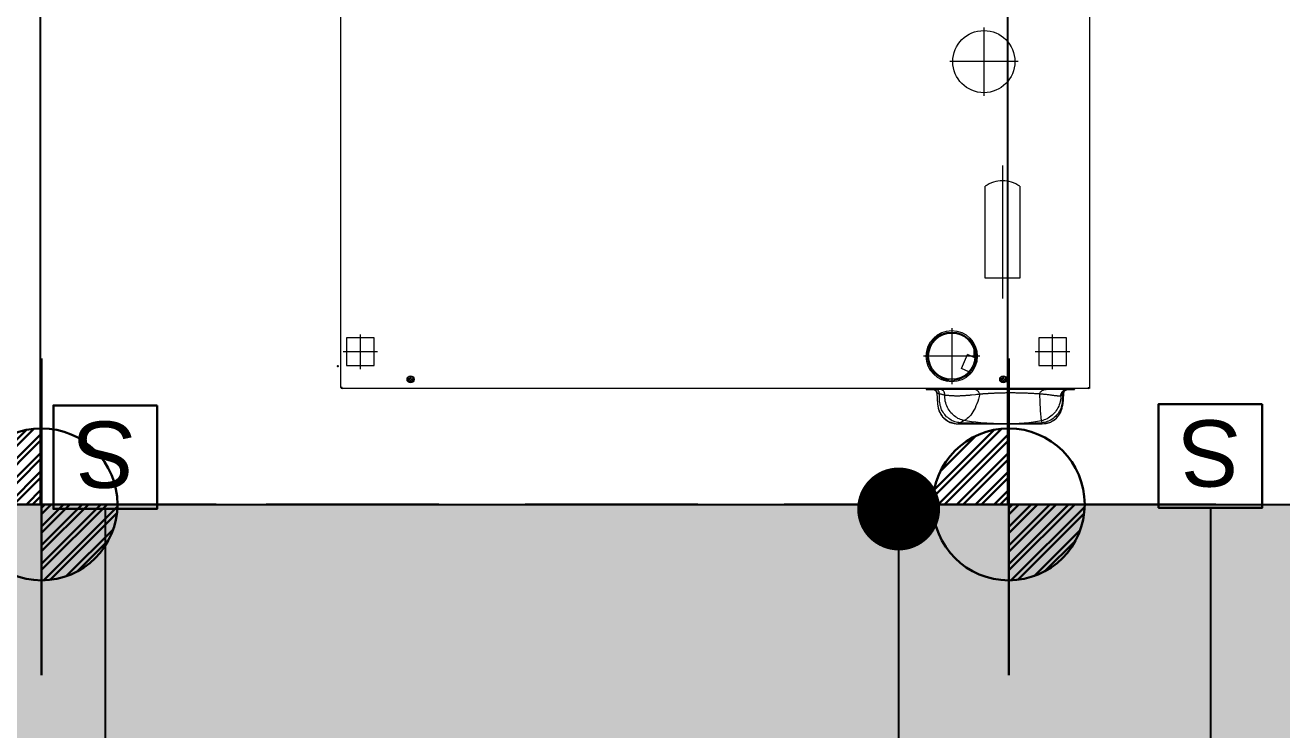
# Model space of a CAD drawing. Extents: x -5598 to 26293, y -3808 to 13850.
# Drawn here: x -1044.9 to -863, y 2167.4 to 2269.4 of the extents above; entities that cross this region are included whole.
import ezdxf

# ---------------------------------------------------------------- set-up
doc = ezdxf.new("R2010")
doc.units = 0
doc.header["$LTSCALE"] = 100
doc.header["$MEASUREMENT"] = 0
for name, pattern in [('CENTER', [2, 1.25, -0.25, 0.25, -0.25]), ('CONTINUA', [0]), ('DASHED', [0.75, 0.5, -0.25]), ('HIDDEN', [0.375, 0.25, -0.125]), ('PHANTOM', [2.5, 1.25, -0.25, 0.25, -0.25, 0.25, -0.25])]:
    doc.linetypes.add(name, pattern=pattern)
doc.layers.add('AD', color=5, linetype='Continuous', lineweight=9)
doc.layers.add('AK', color=7, linetype='Continuous', lineweight=15)
for name, color, linetype in [('elux3d-200-2d', 1, 'Continuous'), ('elux3d-204-2d', 7, 'CONTINUA'), ('elux3d-glass-3D', 131, 'Continuous'), ('elux3d-glass3ds-3D', 101, 'Continuous'), ('elux3d-hidden-3D', 4, 'Continuous'), ('elux3d-ins-3D', 7, 'Continuous'), ('IZ', 7, 'Continuous'), ('KOLON', 7, 'Continuous'), ('OLCU DIS', 7, 'Continuous'), ('TARAMA', 7, 'Continuous')]:
    doc.layers.add(name, color=color, linetype=linetype)
for name, color, linetype, lineweight, true_color in [('MAKPA ELEKTRIK', 7, 'Continuous', 30, 0x93039a), ('MAKPA GAZ', 7, 'Continuous', 30, 0x046a38), ('MAKPA SIHHI', 7, 'Continuous', 30, 0x428a93)]:
    doc.layers.add(name, color=color, linetype=linetype, lineweight=lineweight, true_color=true_color)
doc.styles.add('MAKPA TESISAT', font='arial.ttf', dxfattribs={"height": 10})
doc.styles.add('olcu', font='romans.shx', dxfattribs={"width": 0.5})
doc.styles.get("Standard").update_dxf_attribs({"font": 'arial.ttf'})
doc.dimstyles.new('1-200', dxfattribs={"dimtxt": 40, "dimasz": 2, "dimexe": 0, "dimexo": 0, "dimgap": 10, "dimtad": 1, "dimdec": 4, "dimrnd": 0.1, "dimzin": 9, "dimdsep": 46, "dimtxsty": 'olcu', "dimblk1": 'SOL', "dimblk2": 'SAG', "dimsah": 1, "dimcen": 0, "dimse1": 1, "dimse2": 1, "dimclre": 13, "dimadec": 0, "dimazin": 0, "dimtfac": 1, "dimtdec": 4, "dimtix": 1, "dimtmove": 2, "dimatfit": 2, "dimldrblk": 'SOL', "dimfxl": 0, "dimtolj": 1, "dimarcsym": 0})
doc.dimstyles.new('MAKPA TESISAT DIM', dxfattribs={"dimscale": 0.7, "dimtxt": 12, "dimasz": 6, "dimexe": 4, "dimexo": 0, "dimgap": 8, "dimtad": 2, "dimtih": 1, "dimtoh": 1, "dimdec": 0, "dimrnd": 5, "dimzin": 0, "dimdsep": 46, "dimtxsty": 'MAKPA TESISAT', "dimblk1": 'OBLIQUE', "dimblk2": 'OBLIQUE', "dimsah": 1, "dimcen": 0, "dimdle": 3, "dimclrd": 256, "dimclre": 256, "dimclrt": 256, "dimadec": 0, "dimazin": 0, "dimtfac": 1, "dimtdec": 0, "dimtix": 1, "dimtofl": 0, "dimtmove": 2, "dimatfit": 3, "dimldrblk": 'OBLIQUE', "dimfxl": 0, "dimtvp": 7, "dimtolj": 1, "dimtzin": 0, "dimarcsym": 0})

# ---------------------------------------------------------------- blocks, each defined once
blk = doc.blocks.new('TASIYICI SISTEM (1.BODRUM KAT)')
at = {"layer": 'TARAMA'}
h = blk.add_hatch(dxfattribs=at)
h.set_pattern_fill('ANSI33', color=253, scale=100)
h.set_pattern_definition([(45, (-5880, -12320), (-17.67767, 17.67767), []), (45, (-5862.322, -12320), (-17.67767, 17.67767), [12.5, -6.25])])
h.paths.add_polyline_path([(-7810, -4715), (-7850, -4715), (-7850, -10120), (-8480, -10120), (-8480, -4715), (-8780, -4715), (-8780, -2330), (-8550, -2330), (-8550, -60), (-6090, -60), (-6090, 30), (-8640, 30), (-8640, -2260), (-8850, -2260), (-8850, -4785), (-8530, -4785), (-8530, -10160), (-5890, -10160), (-5890, -10120), (-7810, -10120)])
at = {"layer": 'IZ', "color": 8, "linetype": 'HIDDEN'}
blk.add_lwpolyline([(-7810, -4715), (-6490, -4715), (-6490, -10120), (-7810, -10120)], close=True, dxfattribs=at)
at = {"layer": 'KOLON', "color": 4, "ltscale": 5}
blk.add_lwpolyline([(-7810, -10120), (-5890, -10120), (-5890, -10160), (-8530, -10160), (-8530, -4785), (-8850, -4785), (-8850, -2260), (-8640, -2260), (-8640, 30), (-6090, 30)], dxfattribs=at)
blk = doc.blocks.new('SOL')
at = {"color": 0}
for p, q in [((0, 30), (0, -6.962)), ((7.582, 0), (-6.967, 0))]:
    blk.add_line(p, q, dxfattribs=at)
blk.add_circle((0, 0), 3, dxfattribs=at)
blk = doc.blocks.new('SAG')
at = {"color": 0}
for p, q in [((0, -30), (0, 6.962)), ((7.582, 0), (-6.967, 0))]:
    blk.add_line(p, q, dxfattribs=at)
blk.add_circle((0, 0), 3, dxfattribs=at)
blk = doc.blocks.new('*D332')
at = {"layer": 'OLCU DIS', "color": 0, "lineweight": -2, "transparency": 16777216}
blk.add_line((21268, -935), (-2968, -935), dxfattribs=at)
at = {"layer": 'OLCU DIS', "color": 0, "lineweight": -2, "transparency": 16777216, "xscale": 2, "yscale": 2, "zscale": 2, "rotation": 180}
blk.add_blockref('SAG', (-2970, -935), dxfattribs=at)
at = {"layer": 'OLCU DIS', "color": 0, "lineweight": -2, "transparency": 16777216, "xscale": 2, "yscale": 2, "zscale": 2}
blk.add_blockref('SOL', (21270, -935), dxfattribs=at)
at = {"layer": 'OLCU DIS', "color": 0, "transparency": 16777216, "insert": (9295.64, -905), "char_height": 40, "attachment_point": 5, "style": 'olcu'}
blk.add_mtext('\\A1;24240', dxfattribs=at)
blk = doc.blocks.new('202')
at = {"layer": 'AD', "linetype": 'PHANTOM'}
for p, q in [((6.87, 0.1), (5.64, -0.16)), ((19.32, 0.09), (6.87, 0.1)), ((20.4, -0.23), (19.32, 0.09)), ((4.21, -1.52), (3.88, -2.62)), ((4.8, -0.73), (4.21, -1.52)), ((5.64, -0.16), (4.8, -0.73)), ((21.3, -0.94), (20.4, -0.23)), ((21.81, -1.78), (21.3, -0.94)), ((22.03, -2.74), (21.81, -1.78)), ((3.83, -3.63), (3.79, -4.26)), ((3.88, -2.62), (3.83, -3.63)), ((22.12, -4.39), (22.03, -2.74)), ((3.61, -4.68), (3.21, -4.9)), ((3.79, -4.26), (3.61, -4.68)), ((22.3, -4.74), (22.12, -4.39)), ((22.6, -4.89), (22.3, -4.74)), ((23.65, -4.9), (22.6, -4.89)), ((23.65, -5), (23.65, -4.9))]:
    blk.add_line(p, q, dxfattribs=at)
at = {"layer": 'AD', "linetype": 'Continuous'}
for p, q in [((6.88, 0.06), (6.87, 0.1)), ((11.67, 0.1), (6.87, 0.1)), ((6.9, -0.06), (6.88, 0.06)), ((7.91, 0), (8.94, 0.05)), ((8.94, 0.05), (10.05, 0.08)), ((9.46, 0), (10.2, 0.05)), ((10.05, 0.08), (11.31, 0.1)), ((10.2, 0.05), (11, 0.09)), ((11, 0.09), (11.59, 0.1)), ((11.31, 0.1), (11.67, 0.1)), ((11.69, 0.1), (11.59, 0.1)), ((11.6, 0.1), (11.87, 0.1)), ((11.97, 0.1), (11.69, 0.1)), ((11.87, 0.1), (12.08, 0.1)), ((12.08, 0.1), (11.97, 0.1)), ((12.38, 0.1), (12.08, 0.1)), ((12.08, 0.1), (12.86, 0.09)), ((19.03, 0.1), (12.38, 0.1)), ((12.38, 0.1), (12.76, 0.1)), ((12.76, 0.1), (14.27, 0.08)), ((12.86, 0.09), (13.92, 0.05)), ((13.92, 0.05), (14.88, 0)), ((14.27, 0.08), (15.61, 0.05)), ((14.88, 0), (15.72, -0.06)), ((15.61, 0.05), (16.79, 0.02)), ((16.79, 0.02), (17.84, -0.02)), ((18.76, -0.07), (18.93, 0.04)), ((18.93, 0.04), (18.99, 0.07)), ((18.99, 0.07), (19.02, 0.09)), ((19.02, 0.09), (19.03, 0.1)), ((4.25, -1.95), (4.34, -1.76)), ((4.34, -1.76), (4.44, -1.58)), ((4.44, -1.58), (4.56, -1.41)), ((4.56, -1.41), (4.68, -1.25)), ((4.68, -1.25), (4.81, -1.09)), ((4.81, -1.09), (4.95, -0.95)), ((4.81, -1.83), (4.95, -1.64)), ((4.95, -0.95), (5.1, -0.81)), ((4.95, -1.64), (5.1, -1.46)), ((5.1, -0.81), (5.26, -0.68)), ((5.1, -1.46), (5.26, -1.3)), ((5.26, -0.68), (5.42, -0.57)), ((5.26, -1.3), (5.42, -1.14)), ((5.42, -0.57), (5.59, -0.46)), ((5.42, -1.14), (5.6, -1)), ((5.59, -0.46), (5.77, -0.37)), ((5.6, -1), (5.78, -0.87)), ((5.77, -0.37), (5.95, -0.29)), ((5.78, -0.87), (5.97, -0.75)), ((5.95, -0.29), (6.14, -0.22)), ((5.97, -0.75), (6.16, -0.64)), ((6.14, -0.22), (6.32, -0.16)), ((6.16, -0.64), (6.36, -0.55)), ((6.32, -0.16), (6.52, -0.11)), ((6.36, -0.55), (6.56, -0.47)), ((6.52, -0.11), (6.71, -0.08)), ((6.56, -0.47), (6.77, -0.41)), ((6.71, -0.08), (6.9, -0.06)), ((6.77, -0.41), (6.97, -0.36)), ((6.9, -0.06), (7.91, 0)), ((6.92, -0.15), (6.9, -0.06)), ((6.95, -0.25), (6.92, -0.15)), ((6.97, -0.36), (6.95, -0.25)), ((6.97, -0.36), (7.54, -0.25)), ((6.99, -0.43), (6.97, -0.36)), ((7.01, -0.54), (6.99, -0.43)), ((7.03, -0.67), (7.01, -0.54)), ((7.05, -0.82), (7.03, -0.67)), ((7.07, -1), (7.05, -0.82)), ((7.09, -1.21), (7.07, -1)), ((7.11, -1.45), (7.09, -1.21)), ((7.13, -1.71), (7.11, -1.45)), ((7.15, -2), (7.13, -1.71)), ((7.54, -0.25), (8.13, -0.15)), ((8.13, -0.15), (8.77, -0.07)), ((8.77, -0.07), (9.46, 0)), ((15.72, -0.06), (16.45, -0.13)), ((16.45, -0.13), (17.1, -0.21)), ((16.73, -1.9), (16.89, -1.64)), ((16.89, -1.64), (17.05, -1.4)), ((17.05, -1.4), (17.21, -1.18)), ((17.1, -0.21), (17.66, -0.29)), ((17.21, -1.18), (17.37, -0.98)), ((17.37, -0.98), (17.54, -0.81)), ((17.54, -0.81), (17.7, -0.67)), ((17.66, -0.29), (18.15, -0.37)), ((17.7, -0.67), (17.85, -0.54)), ((17.84, -0.02), (18.76, -0.07)), ((17.85, -0.54), (18, -0.45)), ((18, -0.45), (18.15, -0.37)), ((18.15, -0.37), (18.4, -0.26)), ((18.15, -0.37), (18.33, -0.41)), ((18.33, -0.41), (18.51, -0.47)), ((18.4, -0.26), (18.6, -0.16)), ((18.51, -0.47), (18.69, -0.53)), ((18.6, -0.16), (18.76, -0.07)), ((18.69, -0.53), (18.87, -0.61)), ((18.76, -0.07), (18.94, -0.09)), ((18.87, -0.61), (19.05, -0.7)), ((18.94, -0.09), (19.13, -0.12)), ((19.05, -0.7), (19.23, -0.8)), ((19.13, -0.12), (19.32, -0.16)), ((19.23, -0.8), (19.41, -0.92)), ((19.32, -0.16), (19.5, -0.21)), ((19.41, -0.92), (19.58, -1.05)), ((19.5, -0.21), (19.69, -0.28)), ((19.58, -1.05), (19.74, -1.19)), ((19.69, -0.28), (19.87, -0.36)), ((19.74, -1.19), (19.9, -1.35)), ((19.87, -0.36), (20.04, -0.45)), ((19.9, -1.35), (20.06, -1.52)), ((20.04, -0.45), (20.22, -0.56)), ((20.06, -1.52), (20.2, -1.7)), ((20.2, -1.7), (20.33, -1.88)), ((20.22, -0.56), (20.38, -0.67)), ((20.38, -0.67), (20.54, -0.8)), ((20.54, -0.8), (20.69, -0.94)), ((20.69, -0.94), (20.84, -1.09)), ((20.84, -1.09), (20.97, -1.24)), ((20.97, -1.24), (21.1, -1.41)), ((21.1, -1.41), (21.21, -1.58)), ((21.21, -1.58), (21.32, -1.77)), ((21.32, -1.77), (21.41, -1.95)), ((3.79, -4.26), (3.87, -2.74)), ((3.94, -3.73), (3.95, -3.46)), ((3.95, -3.46), (3.96, -3.17)), ((3.96, -3.17), (3.98, -2.96)), ((3.98, -2.96), (4.01, -2.75)), ((4.01, -2.75), (4.05, -2.54)), ((4.05, -2.54), (4.1, -2.34)), ((4.1, -2.34), (4.17, -2.14)), ((4.17, -2.14), (4.25, -1.95)), ((4.17, -3.64), (4.2, -3.39)), ((4.2, -3.39), (4.25, -3.15)), ((4.25, -3.15), (4.31, -2.91)), ((4.31, -2.91), (4.38, -2.68)), ((4.38, -2.68), (4.47, -2.46)), ((4.47, -2.46), (4.57, -2.24)), ((4.57, -2.24), (4.69, -2.03)), ((4.69, -2.03), (4.81, -1.83)), ((7.17, -2.32), (7.15, -2)), ((7.18, -2.66), (7.17, -2.32)), ((7.2, -3.03), (7.18, -2.66)), ((7.22, -3.42), (7.2, -3.03)), ((7.23, -3.83), (7.22, -3.42)), ((15.97, -3.86), (16.07, -3.49)), ((16.07, -3.49), (16.18, -3.14)), ((16.18, -3.14), (16.3, -2.81)), ((16.3, -2.81), (16.44, -2.49)), ((16.44, -2.49), (16.58, -2.19)), ((16.58, -2.19), (16.73, -1.9)), ((20.33, -1.88), (20.45, -2.08)), ((20.45, -2.08), (20.56, -2.29)), ((20.56, -2.29), (20.66, -2.5)), ((20.66, -2.5), (20.75, -2.72)), ((20.75, -2.72), (20.82, -2.95)), ((20.82, -2.95), (20.88, -3.18)), ((20.88, -3.18), (20.92, -3.42)), ((20.92, -3.42), (20.95, -3.65)), ((21.41, -1.95), (21.49, -2.15)), ((21.49, -2.15), (21.55, -2.35)), ((21.55, -2.35), (21.61, -2.55)), ((21.61, -2.55), (21.65, -2.75)), ((21.65, -2.75), (21.68, -2.96)), ((21.68, -2.96), (21.7, -3.17)), ((21.7, -3.17), (21.71, -3.43)), ((21.71, -3.43), (21.72, -3.71)), ((22.11, -4.39), (22.03, -2.74)), ((3.17, -4.9), (3.1, -4.9)), ((3.21, -4.9), (3.14, -4.9)), ((3.24, -4.89), (3.17, -4.9)), ((3.28, -4.89), (3.21, -4.9)), ((3.31, -4.87), (3.24, -4.89)), ((3.32, -4.9), (3.24, -4.9)), ((3.34, -4.87), (3.28, -4.89)), ((3.38, -4.84), (3.31, -4.87)), ((3.4, -4.89), (3.32, -4.9)), ((3.41, -4.85), (3.34, -4.87)), ((3.44, -4.81), (3.38, -4.84)), ((3.48, -4.87), (3.4, -4.89)), ((3.47, -4.83), (3.41, -4.85)), ((3.5, -4.78), (3.44, -4.81)), ((3.53, -4.8), (3.47, -4.83)), ((3.55, -4.84), (3.48, -4.87)), ((3.56, -4.73), (3.5, -4.78)), ((3.59, -4.76), (3.53, -4.8)), ((3.63, -4.81), (3.55, -4.84)), ((3.61, -4.68), (3.56, -4.73)), ((3.65, -4.72), (3.59, -4.76)), ((3.65, -4.63), (3.61, -4.68)), ((3.7, -4.78), (3.63, -4.81)), ((3.69, -4.57), (3.65, -4.63)), ((3.7, -4.67), (3.65, -4.72)), ((3.73, -4.51), (3.69, -4.57)), ((3.74, -4.62), (3.7, -4.67)), ((3.76, -4.73), (3.7, -4.78)), ((3.75, -4.45), (3.73, -4.51)), ((3.78, -4.57), (3.74, -4.62)), ((3.77, -4.39), (3.75, -4.45)), ((3.83, -4.68), (3.76, -4.73)), ((3.79, -4.32), (3.77, -4.39)), ((3.82, -4.51), (3.78, -4.57)), ((3.79, -4.25), (3.79, -4.26)), ((3.8, -4.25), (3.79, -4.25)), ((3.79, -4.26), (3.79, -4.32)), ((3.8, -4.23), (3.8, -4.24)), ((3.81, -4.23), (3.8, -4.23)), ((3.8, -4.24), (3.8, -4.25)), ((3.8, -4.24), (3.8, -4.24)), ((3.8, -4.24), (3.8, -4.24)), ((3.82, -4.21), (3.81, -4.22)), ((3.81, -4.22), (3.81, -4.23)), ((3.81, -4.22), (3.81, -4.22)), ((3.83, -4.2), (3.82, -4.21)), ((3.82, -4.21), (3.82, -4.21)), ((3.85, -4.45), (3.82, -4.51)), ((3.84, -4.19), (3.83, -4.2)), ((3.83, -4.2), (3.83, -4.2)), ((3.89, -4.63), (3.83, -4.68)), ((3.85, -4.19), (3.84, -4.19)), ((3.86, -4.17), (3.85, -4.18)), ((3.85, -4.18), (3.85, -4.19)), ((3.88, -4.39), (3.85, -4.45)), ((3.87, -4.17), (3.86, -4.17)), ((3.88, -4.16), (3.87, -4.17)), ((3.9, -4.14), (3.88, -4.15)), ((3.88, -4.15), (3.88, -4.16)), ((3.9, -4.32), (3.88, -4.39)), ((3.94, -4.57), (3.89, -4.63)), ((3.91, -4.13), (3.9, -4.14)), ((3.91, -4.25), (3.9, -4.32)), ((3.94, -4.11), (3.91, -4.13)), ((3.92, -4.19), (3.91, -4.25)), ((3.93, -4.12), (3.92, -4.19)), ((3.93, -4), (3.94, -3.73)), ((3.93, -4), (3.93, -4.05)), ((3.93, -4.05), (3.93, -4.12)), ((3.95, -4.1), (3.94, -4.11)), ((3.99, -4.51), (3.94, -4.57)), ((3.97, -4.09), (3.95, -4.1)), ((3.98, -4.08), (3.97, -4.09)), ((4, -4.07), (3.98, -4.08)), ((4.03, -4.44), (3.99, -4.51)), ((4.02, -4.06), (4, -4.07)), ((4.04, -4.04), (4.02, -4.06)), ((4.07, -4.37), (4.03, -4.44)), ((4.06, -4.03), (4.04, -4.04)), ((4.09, -4.01), (4.06, -4.03)), ((4.1, -4.29), (4.07, -4.37)), ((4.12, -4), (4.09, -4.01)), ((4.12, -4.22), (4.1, -4.29)), ((4.15, -3.98), (4.12, -4)), ((4.14, -4.14), (4.12, -4.22)), ((4.15, -4.06), (4.14, -4.14)), ((4.15, -3.89), (4.17, -3.64)), ((4.15, -3.94), (4.15, -3.89)), ((4.15, -3.98), (4.15, -3.94)), ((4.16, -3.97), (4.15, -3.98)), ((4.15, -3.98), (4.15, -4.06)), ((4.17, -3.97), (4.16, -3.97)), ((4.18, -3.97), (4.17, -3.97)), ((4.2, -3.96), (4.18, -3.97)), ((4.23, -3.96), (4.2, -3.96)), ((4.27, -3.96), (4.23, -3.96)), ((4.3, -3.96), (4.27, -3.96)), ((4.33, -3.96), (4.3, -3.96)), ((4.37, -3.96), (4.33, -3.96)), ((4.41, -3.96), (4.37, -3.96)), ((4.44, -3.96), (4.41, -3.96)), ((4.48, -3.96), (4.44, -3.96)), ((4.53, -3.97), (4.48, -3.96)), ((4.57, -3.97), (4.53, -3.97)), ((4.61, -3.97), (4.57, -3.97)), ((4.66, -3.98), (4.61, -3.97)), ((4.7, -3.98), (4.66, -3.98)), ((4.75, -3.99), (4.7, -3.98)), ((4.8, -3.99), (4.75, -3.99)), ((4.85, -4), (4.8, -3.99)), ((4.9, -4), (4.85, -4)), ((4.95, -4.01), (4.9, -4)), ((5, -4.01), (4.95, -4.01)), ((5.11, -4.03), (5, -4.01)), ((5.22, -4.04), (5.11, -4.03)), ((5.34, -4.06), (5.22, -4.04)), ((5.45, -4.07), (5.34, -4.06)), ((5.57, -4.09), (5.45, -4.07)), ((5.76, -4.11), (5.57, -4.09)), ((5.88, -4.13), (5.76, -4.11)), ((6.01, -4.14), (5.88, -4.13)), ((6.14, -4.16), (6.01, -4.14)), ((6.28, -4.18), (6.14, -4.16)), ((6.34, -4.18), (6.28, -4.18)), ((6.39, -4.9), (6.3, -4.9)), ((6.41, -4.19), (6.34, -4.18)), ((6.47, -4.88), (6.39, -4.9)), ((6.48, -4.2), (6.41, -4.19)), ((6.56, -4.86), (6.47, -4.88)), ((6.55, -4.21), (6.48, -4.2)), ((6.62, -4.21), (6.55, -4.21)), ((6.64, -4.84), (6.56, -4.86)), ((6.68, -4.22), (6.62, -4.21)), ((6.72, -4.8), (6.64, -4.84)), ((6.75, -4.23), (6.68, -4.22)), ((6.8, -4.76), (6.72, -4.8)), ((6.82, -4.23), (6.75, -4.23)), ((6.87, -4.71), (6.8, -4.76)), ((6.89, -4.24), (6.82, -4.23)), ((6.94, -4.65), (6.87, -4.71)), ((6.96, -4.25), (6.89, -4.24)), ((7.01, -4.59), (6.94, -4.65)), ((7.03, -4.25), (6.96, -4.25)), ((7.08, -4.52), (7.01, -4.59)), ((7.1, -4.26), (7.03, -4.25)), ((7.14, -4.44), (7.08, -4.52)), ((7.17, -4.27), (7.1, -4.26)), ((7.19, -4.36), (7.14, -4.44)), ((7.24, -4.27), (7.17, -4.27)), ((7.24, -4.27), (7.19, -4.36)), ((7.24, -4.27), (7.23, -3.83)), ((7.32, -4.28), (7.24, -4.27)), ((7.39, -4.28), (7.32, -4.28)), ((7.46, -4.29), (7.39, -4.28)), ((7.54, -4.3), (7.46, -4.29)), ((7.61, -4.3), (7.54, -4.3)), ((7.69, -4.31), (7.61, -4.3)), ((7.76, -4.31), (7.69, -4.31)), ((7.83, -4.32), (7.76, -4.31)), ((7.91, -4.32), (7.83, -4.32)), ((7.98, -4.32), (7.91, -4.32)), ((8.13, -4.33), (7.98, -4.32)), ((8.28, -4.34), (8.13, -4.33)), ((8.35, -4.35), (8.28, -4.34)), ((8.42, -4.35), (8.35, -4.35)), ((8.5, -4.35), (8.42, -4.35)), ((8.57, -4.36), (8.5, -4.35)), ((8.65, -4.36), (8.57, -4.36)), ((8.79, -4.37), (8.65, -4.36)), ((8.87, -4.37), (8.79, -4.37)), ((9.02, -4.38), (8.87, -4.37)), ((9.17, -4.38), (9.02, -4.38)), ((9.32, -4.39), (9.17, -4.38)), ((9.47, -4.39), (9.32, -4.39)), ((9.62, -4.39), (9.47, -4.39)), ((9.77, -4.4), (9.62, -4.39)), ((9.92, -4.4), (9.77, -4.4)), ((10.07, -4.4), (9.92, -4.4)), ((10.22, -4.41), (10.07, -4.4)), ((10.37, -4.41), (10.22, -4.41)), ((10.52, -4.41), (10.37, -4.41)), ((10.67, -4.41), (10.52, -4.41)), ((10.83, -4.42), (10.67, -4.41)), ((10.98, -4.42), (10.83, -4.42)), ((11.13, -4.42), (10.98, -4.42)), ((11.28, -4.42), (11.13, -4.42)), ((11.2, -4.9), (11.2, -5)), ((11.44, -4.42), (11.28, -4.42)), ((11.59, -4.42), (11.44, -4.42)), ((11.74, -4.42), (11.59, -4.42)), ((11.7, -4.9), (11.7, -5)), ((11.9, -4.42), (11.74, -4.42)), ((12.05, -4.42), (11.9, -4.42)), ((12.21, -4.41), (12.05, -4.42)), ((12.36, -4.41), (12.21, -4.41)), ((12.52, -4.41), (12.36, -4.41)), ((12.67, -4.41), (12.52, -4.41)), ((12.75, -4.41), (12.67, -4.41)), ((12.83, -4.4), (12.75, -4.41)), ((12.99, -4.4), (12.83, -4.4)), ((13.15, -4.4), (12.99, -4.4)), ((13.23, -4.39), (13.15, -4.4)), ((13.31, -4.39), (13.23, -4.39)), ((13.39, -4.39), (13.31, -4.39)), ((13.47, -4.39), (13.39, -4.39)), ((13.55, -4.38), (13.47, -4.39)), ((13.63, -4.38), (13.55, -4.38)), ((13.71, -4.38), (13.63, -4.38)), ((13.79, -4.37), (13.71, -4.38)), ((13.87, -4.37), (13.79, -4.37)), ((13.95, -4.37), (13.87, -4.37)), ((14.03, -4.36), (13.95, -4.37)), ((14.12, -4.36), (14.03, -4.36)), ((14.2, -4.35), (14.12, -4.36)), ((14.28, -4.35), (14.2, -4.35)), ((14.37, -4.34), (14.28, -4.35)), ((14.45, -4.34), (14.37, -4.34)), ((14.53, -4.34), (14.45, -4.34)), ((14.62, -4.33), (14.53, -4.34)), ((14.7, -4.32), (14.62, -4.33)), ((14.79, -4.32), (14.7, -4.32)), ((14.87, -4.31), (14.79, -4.32)), ((14.96, -4.31), (14.87, -4.31)), ((15.04, -4.3), (14.96, -4.31)), ((15.12, -4.3), (15.04, -4.3)), ((15.21, -4.29), (15.12, -4.3)), ((15.29, -4.28), (15.21, -4.29)), ((15.38, -4.28), (15.29, -4.28)), ((15.46, -4.27), (15.38, -4.28)), ((15.54, -4.26), (15.46, -4.27)), ((15.62, -4.25), (15.54, -4.26)), ((15.71, -4.25), (15.62, -4.25)), ((15.79, -4.24), (15.71, -4.25)), ((15.88, -4.23), (15.79, -4.24)), ((15.88, -4.23), (15.97, -3.86)), ((16.05, -4.21), (15.88, -4.23)), ((15.88, -4.23), (15.92, -4.32)), ((15.92, -4.32), (15.97, -4.41)), ((15.97, -4.41), (16.02, -4.49)), ((16.02, -4.49), (16.08, -4.57)), ((16.3, -4.19), (16.05, -4.21)), ((16.08, -4.57), (16.15, -4.63)), ((16.15, -4.63), (16.22, -4.69)), ((16.22, -4.69), (16.29, -4.75)), ((16.29, -4.75), (16.36, -4.79)), ((16.5, -4.17), (16.3, -4.19)), ((16.36, -4.79), (16.44, -4.83)), ((16.44, -4.83), (16.52, -4.86)), ((17.08, -4.11), (16.5, -4.17)), ((16.52, -4.86), (16.6, -4.88)), ((16.6, -4.88), (16.68, -4.9)), ((16.68, -4.9), (16.76, -4.9)), ((17.16, -4.1), (17.08, -4.11)), ((17.24, -4.09), (17.16, -4.1)), ((17.32, -4.08), (17.24, -4.09)), ((17.4, -4.08), (17.32, -4.08)), ((17.57, -4.06), (17.4, -4.08)), ((17.66, -4.05), (17.57, -4.06)), ((17.75, -4.05), (17.66, -4.05)), ((17.84, -4.04), (17.75, -4.05)), ((17.94, -4.03), (17.84, -4.04)), ((18.03, -4.02), (17.94, -4.03)), ((18.13, -4.02), (18.03, -4.02)), ((18.23, -4.01), (18.13, -4.02)), ((18.34, -4), (18.23, -4.01)), ((18.45, -4), (18.34, -4)), ((18.55, -3.99), (18.45, -4)), ((18.66, -3.99), (18.55, -3.99)), ((18.77, -3.98), (18.66, -3.99)), ((18.88, -3.98), (18.77, -3.98)), ((18.99, -3.98), (18.88, -3.98)), ((19.1, -3.98), (18.99, -3.98)), ((19.21, -3.98), (19.1, -3.98)), ((19.32, -3.98), (19.21, -3.98)), ((19.43, -3.98), (19.32, -3.98)), ((19.53, -3.98), (19.43, -3.98)), ((19.64, -3.99), (19.53, -3.98)), ((19.74, -3.99), (19.64, -3.99)), ((19.84, -4), (19.74, -3.99)), ((19.94, -4), (19.84, -4)), ((20.04, -4.01), (19.94, -4)), ((20.14, -4.02), (20.04, -4.01)), ((20.23, -4.02), (20.14, -4.02)), ((20.32, -4.03), (20.23, -4.02)), ((20.41, -4.04), (20.32, -4.03)), ((20.5, -4.05), (20.41, -4.04)), ((20.59, -4.05), (20.5, -4.05)), ((20.76, -4.07), (20.59, -4.05)), ((20.83, -4.07), (20.76, -4.07)), ((20.9, -4.08), (20.83, -4.07)), ((20.97, -4.09), (20.9, -4.08)), ((20.95, -3.65), (20.97, -3.89)), ((20.97, -3.89), (20.97, -3.99)), ((20.97, -3.99), (20.97, -4.09)), ((20.97, -4.09), (20.97, -4.16)), ((21.04, -4.1), (20.97, -4.09)), ((20.97, -4.16), (20.97, -4.23)), ((20.97, -4.23), (20.98, -4.3)), ((20.98, -4.3), (20.99, -4.36)), ((20.99, -4.36), (21.01, -4.43)), ((21.01, -4.43), (21.04, -4.49)), ((21.1, -4.11), (21.04, -4.1)), ((21.04, -4.49), (21.07, -4.55)), ((21.07, -4.55), (21.11, -4.61)), ((21.17, -4.13), (21.1, -4.11)), ((21.11, -4.61), (21.15, -4.66)), ((21.15, -4.66), (21.19, -4.71)), ((21.23, -4.14), (21.17, -4.13)), ((21.19, -4.71), (21.24, -4.75)), ((21.3, -4.16), (21.23, -4.14)), ((21.24, -4.75), (21.29, -4.79)), ((21.29, -4.79), (21.35, -4.82)), ((21.37, -4.18), (21.3, -4.16)), ((21.35, -4.82), (21.41, -4.85)), ((21.45, -4.2), (21.37, -4.18)), ((21.41, -4.85), (21.47, -4.87)), ((21.54, -4.23), (21.45, -4.2)), ((21.47, -4.87), (21.54, -4.89)), ((21.57, -4.24), (21.54, -4.23)), ((21.54, -4.89), (21.6, -4.9)), ((21.61, -4.24), (21.57, -4.24)), ((21.6, -4.9), (21.67, -4.9)), ((21.64, -4.25), (21.61, -4.24)), ((21.68, -4.26), (21.64, -4.25)), ((21.71, -4.27), (21.68, -4.26)), ((21.74, -4.27), (21.71, -4.27)), ((21.72, -3.71), (21.73, -3.99)), ((21.73, -3.99), (21.73, -4.13)), ((21.73, -4.13), (21.74, -4.27)), ((21.75, -4.28), (21.74, -4.27)), ((21.75, -4.28), (21.74, -4.33)), ((21.74, -4.33), (21.75, -4.39)), ((21.76, -4.28), (21.75, -4.28)), ((21.75, -4.39), (21.76, -4.45)), ((21.77, -4.28), (21.76, -4.28)), ((21.76, -4.45), (21.77, -4.5)), ((21.81, -4.29), (21.77, -4.28)), ((21.77, -4.5), (21.79, -4.55)), ((21.79, -4.55), (21.82, -4.6)), ((21.85, -4.3), (21.81, -4.29)), ((21.82, -4.6), (21.85, -4.65)), ((21.89, -4.31), (21.85, -4.3)), ((21.85, -4.65), (21.88, -4.7)), ((21.88, -4.7), (21.92, -4.74)), ((21.93, -4.32), (21.89, -4.31)), ((21.92, -4.74), (21.96, -4.77)), ((21.97, -4.33), (21.93, -4.32)), ((21.96, -4.77), (22.01, -4.81)), ((21.98, -4.34), (21.97, -4.33)), ((22, -4.34), (21.98, -4.34)), ((22.01, -4.35), (22, -4.34)), ((22.03, -4.35), (22.01, -4.35)), ((22.01, -4.81), (22.05, -4.83)), ((22.04, -4.35), (22.03, -4.35)), ((22.05, -4.36), (22.04, -4.35)), ((22.06, -4.36), (22.05, -4.36)), ((22.05, -4.83), (22.1, -4.86)), ((22.07, -4.36), (22.06, -4.36)), ((22.08, -4.37), (22.07, -4.36)), ((22.09, -4.37), (22.08, -4.37)), ((22.1, -4.37), (22.09, -4.37)), ((22.1, -4.38), (22.1, -4.37)), ((22.11, -4.38), (22.1, -4.38)), ((22.1, -4.86), (22.15, -4.88)), ((22.11, -4.33), (22.11, -4.35)), ((22.11, -4.35), (22.12, -4.39)), ((22.11, -4.38), (22.11, -4.35)), ((22.11, -4.39), (22.11, -4.38)), ((22.11, -4.38), (22.11, -4.38)), ((22.13, -4.44), (22.11, -4.38)), ((22.11, -4.38), (22.11, -4.38)), ((22.11, -4.42), (22.11, -4.39)), ((22.12, -4.47), (22.11, -4.42)), ((22.12, -4.39), (22.13, -4.44)), ((22.14, -4.52), (22.12, -4.47)), ((22.13, -4.44), (22.14, -4.5)), ((22.14, -4.5), (22.13, -4.44)), ((22.14, -4.5), (22.16, -4.55)), ((22.16, -4.55), (22.14, -4.5)), ((22.15, -4.57), (22.14, -4.52)), ((22.18, -4.62), (22.15, -4.57)), ((22.15, -4.88), (22.21, -4.89)), ((22.16, -4.55), (22.19, -4.6)), ((22.19, -4.6), (22.16, -4.55)), ((22.2, -4.66), (22.18, -4.62)), ((22.22, -4.65), (22.19, -4.6)), ((22.24, -4.7), (22.2, -4.66)), ((22.21, -4.89), (22.26, -4.9)), ((22.26, -4.69), (22.22, -4.65)), ((22.27, -4.74), (22.24, -4.7)), ((22.3, -4.74), (22.26, -4.69)), ((22.26, -4.9), (22.32, -4.9)), ((22.31, -4.78), (22.27, -4.74)), ((22.34, -4.77), (22.3, -4.74)), ((22.35, -4.81), (22.31, -4.78)), ((22.34, -4.77), (22.39, -4.81)), ((22.4, -4.84), (22.35, -4.81)), ((22.38, -4.81), (22.44, -4.83)), ((22.45, -4.86), (22.4, -4.84)), ((22.43, -4.83), (22.49, -4.86)), ((22.49, -4.86), (22.44, -4.83)), ((22.5, -4.88), (22.45, -4.86)), ((22.54, -4.88), (22.49, -4.86)), ((22.49, -4.86), (22.54, -4.88)), ((22.55, -4.89), (22.5, -4.88)), ((22.6, -4.89), (22.54, -4.88)), ((22.54, -4.88), (22.6, -4.89)), ((22.6, -4.9), (22.55, -4.89)), ((22.66, -4.9), (22.6, -4.89)), ((22.6, -4.89), (22.65, -4.9)), ((22.66, -4.9), (22.6, -4.9)), ((22.65, -4.9), (22.69, -4.9)), ((22.69, -4.9), (22.66, -4.9)), ((22.69, -4.9), (22.71, -4.9)), ((23.25, -4.9), (23.26, -4.9)), ((23.25, -4.9), (23.25, -4.9)), ((23.26, -4.9), (23.26, -4.91)), ((23.26, -4.91), (23.27, -4.91)), ((23.27, -4.91), (23.27, -4.92)), ((23.27, -4.91), (23.27, -4.91)), ((23.27, -4.92), (23.28, -4.92)), ((23.28, -4.92), (23.28, -4.93)), ((23.28, -5), (23.28, -4.93)), ((23.65, -5), (23.65, -4.93)), ((12.2, -6.29), (12.2, -6.41)), ((12.44, -6.29), (12.2, -6.29)), ((12.44, -6.41), (12.2, -6.41)), ((12.44, -6.05), (12.44, -6.29)), ((12.56, -6.05), (12.44, -6.05)), ((12.44, -6.41), (12.44, -6.65)), ((12.44, -6.65), (12.56, -6.65)), ((12.56, -6.29), (12.56, -6.05)), ((12.8, -6.29), (12.56, -6.29)), ((12.56, -6.65), (12.56, -6.41)), ((12.56, -6.41), (12.8, -6.41)), ((12.8, -6.41), (12.8, -6.29)), ((17.3, -7.18), (17.24, -7.18)), ((17.3, -7.12), (17.3, -7.18)), ((17.36, -7.18), (17.3, -7.18)), ((17.42, -7.19), (17.36, -7.18)), ((17.48, -7.2), (17.42, -7.19)), ((17.5, -7.2), (17.48, -7.2)), ((17.53, -6.91), (17.53, -6.91)), ((17.53, -6.91), (17.58, -6.93)), ((17.58, -6.93), (17.63, -6.95)), ((17.61, -6.94), (17.61, -6.83)), ((17.63, -6.95), (17.67, -6.98)), ((17.67, -6.98), (17.71, -7.01)), ((17.71, -7.01), (17.71, -7.01)), ((17.79, -6.69), (17.82, -6.78)), ((17.82, -6.78), (17.86, -6.86)), ((17.82, -6.92), (17.82, -6.78)), ((17.85, -6.79), (17.82, -6.78)), ((17.87, -6.8), (17.85, -6.79)), ((17.86, -6.65), (17.92, -6.84)), ((17.86, -6.86), (17.87, -6.88)), ((17.89, -6.81), (17.87, -6.8)), ((17.91, -6.82), (17.89, -6.81)), ((17.92, -6.84), (17.91, -6.82)), ((17.92, -6.84), (17.92, -6.84)), ((17.92, -6.85), (17.92, -6.84)), ((18.86, -6.37), (18.98, -6.15)), ((18.98, -6.15), (19, -6.12)), ((19.53, -6.23), (19.69, -6.03)), ((19.69, -6.03), (19.71, -6.01)), ((20.45, -6.19), (20.41, -6.23)), ((20.42, -6.23), (20.53, -6.12)), ((20.55, -6.05), (20.45, -6.19)), ((20.46, -6.19), (21.13, -6.19)), ((20.53, -6.12), (20.59, -6.06)), ((20.53, -6.12), (20.88, -6.12)), ((20.55, -6.05), (20.55, -6.05)), ((21.03, -6.37), (21.57, -6.37)), ((98, -6.29), (98, -6.41)), ((98.24, -6.29), (98, -6.29)), ((98.24, -6.41), (98, -6.41)), ((98.24, -6.05), (98.24, -6.29)), ((98.36, -6.05), (98.24, -6.05)), ((98.24, -6.41), (98.24, -6.65)), ((98.24, -6.65), (98.36, -6.65)), ((98.36, -6.29), (98.36, -6.05)), ((98.6, -6.29), (98.36, -6.29)), ((98.36, -6.65), (98.36, -6.41)), ((98.36, -6.41), (98.6, -6.41)), ((98.6, -6.41), (98.6, -6.29)), ((17.13, -7.31), (17.32, -7.39)), ((17.47, -7.45), (18.54, -7.91)), ((18.54, -7.91), (17.68, -9.93)), ((23.06, -7.69), (22.82, -7.69)), ((23.17, -7.87), (22.93, -7.87)), ((23.5, -8.65), (23.29, -8.65)), ((16.27, -9.33), (16.46, -9.41)), ((16.61, -9.48), (17.68, -9.93)), ((16.7, -9.52), (16.7, -10.51)), ((16.7, -11), (16.7, -11.47)), ((22.37, -12.46), (22.93, -11.53)), ((23.02, -11.38), (23.2, -11.47)), ((23.19, -11.02), (23.37, -11.11))]:
    blk.add_line(p, q, dxfattribs=at)
at = {"layer": 'AD', "linetype": 'CENTER'}
for p, q in [((19.95, -13.77), (19.95, -5.63)), ((5.35, -7.84), (5.35, -12.84)), ((105.57, -7.84), (105.57, -12.84)), ((2.85, -10.34), (7.85, -10.34)), ((15.88, -9.7), (24.02, -9.7)), ((103.07, -10.34), (108.07, -10.34)), ((12.6, -37.33), (12.6, -18.03)), ((15.3, -57.3), (15.3, -47.4)), ((10.35, -52.35), (20.25, -52.35))]:
    blk.add_line(p, q, dxfattribs=at)
at = {"layer": 'AD', "linetype": 'DASHED'}
for p, q in [((3.35, -8.34), (3.35, -12.34)), ((7.35, -8.34), (3.35, -8.34)), ((7.35, -12.34), (7.35, -8.34)), ((103.57, -8.34), (103.57, -12.34)), ((107.57, -8.34), (103.57, -8.34)), ((107.57, -12.34), (107.57, -8.34)), ((3.35, -12.34), (7.35, -12.34)), ((103.57, -12.34), (107.57, -12.34)), ((10.1, -34.3), (10.1, -21)), ((10.1, -21), (15.1, -21)), ((15.1, -21), (15.1, -34.3))]:
    blk.add_line(p, q, dxfattribs=at)
at = {"layer": 'AD', "linetype": 'Continuous'}
for centre, radius in [((12.5, -6.35), 0.509), ((12.5, -6.35), 0.41), ((19.95, -9.7), 3.7), ((19.95, -9.7), 3.5), ((19.95, -9.7), 3.35), ((98.3, -6.35), 0.509), ((98.3, -6.35), 0.41), ((15.3, -52.35), 4.5)]:
    blk.add_circle(centre, radius, dxfattribs=at)
for centre, radius, start, end in [((6.87, -2.9), 3, 90, 177), ((19.03, -2.9), 3, 3, 90), ((21.97, -4.87), 0.03, 239.1441, 270), ((23.62, -4.93), 0.03, 0, 90), ((22.8, -14.1), 1.7, 102.3948, 143.4842)]:
    blk.add_arc(centre, radius, start, end, dxfattribs=at)
at = {"layer": 'AD', "linetype": 'DASHED'}
blk.add_arc((12.6, -30.76), 4.33, 234.7353, 305.2647, dxfattribs=at)
at = {"layer": 'AK'}
blk.add_line((0, -5.18), (0, -5), dxfattribs=at)
at = {"layer": 'AK', "linetype": 'Continuous'}
for p, q in [((0, -97.02), (0, -5.18)), ((0.18, -5.18), (0, -5.18)), ((0.18, -5.18), (0.18, -5)), ((0.18, -5), (108.22, -5)), ((2.2, -5), (2.2, -4.93)), ((2.2, -4.93), (23.65, -4.93)), ((2.23, -4.9), (23.62, -4.9)), ((108.22, -5), (108.22, -5.18)), ((108.22, -5.18), (108.4, -5.18)), ((108.4, -5.18), (108.4, -97.02))]:
    blk.add_line(p, q, dxfattribs=at)
at = {"layer": 'AK', "linetype": 'PHANTOM'}
for p, q in [((2.2, -4.9), (2.2, -5)), ((3.21, -4.9), (2.2, -4.9))]:
    blk.add_line(p, q, dxfattribs=at)
at = {"layer": 'AK', "linetype": 'Continuous'}
for centre, radius, start, end in [((0.18, -5.18), 0.18, 90, 180), ((0.18, -5.18), 0.1, 90, 180), ((0.28, -5.28), 0.18, 123.7758, 146.2242), ((2.23, -4.93), 0.03, 90, 180), ((108.22, -5.18), 0.18, 0, 90), ((108.22, -5.18), 0.1, 0, 90), ((108.12, -5.28), 0.18, 33.7752, 56.2248)]:
    blk.add_arc(centre, radius, start, end, dxfattribs=at)
blk = doc.blocks.new('SIHHI NOKTA')
at = {"layer": 'MAKPA SIHHI', "const_width": 6}
blk.add_lwpolyline([(3, 0, -1), (-3, 0, -1)], format="xyb", close=True, dxfattribs=at)
blk = doc.blocks.new('_OBLIQUE')
at = {"color": 0, "linetype": 'ByBlock', "lineweight": -2}
blk.add_line((-0.5, -0.5), (0.5, 0.5), dxfattribs=at)
blk = doc.blocks.new('*D995')
at = {"layer": 'MAKPA SIHHI', "lineweight": -2, "transparency": 16777216}
for p, q in [((-918.44, 2199.34), (-918.44, 2108.56)), ((-778.26, 2199.34), (-778.26, 2108.56)), ((-776.16, 2111.36), (-920.54, 2111.36))]:
    blk.add_line(p, q, dxfattribs=at)
at = {"layer": 'MAKPA SIHHI', "lineweight": -2, "transparency": 16777216, "xscale": 4.199999999999998, "yscale": 4.199999999999998, "zscale": 4.199999999999998, "rotation": 180}
blk.add_blockref('_OBLIQUE', (-918.44, 2111.36), dxfattribs=at)
at = {"layer": 'MAKPA SIHHI', "lineweight": -2, "transparency": 16777216, "xscale": 4.199999999999998, "yscale": 4.199999999999998, "zscale": 4.199999999999998}
blk.add_blockref('_OBLIQUE', (-778.26, 2111.36), dxfattribs=at)
at = {"layer": 'MAKPA SIHHI', "transparency": 16777216, "insert": (-848.35, 2100.66), "char_height": 10, "attachment_point": 5, "style": 'MAKPA TESISAT'}
blk.add_mtext('\\A1;140', dxfattribs=at)
blk = doc.blocks.new('*D996')
at = {"layer": 'MAKPA SIHHI', "lineweight": -2, "transparency": 16777216}
for p, q in [((-1058.27, 2199.34), (-1058.27, 2108.56)), ((-918.44, 2199.34), (-918.44, 2108.56)), ((-916.34, 2111.36), (-1060.37, 2111.36))]:
    blk.add_line(p, q, dxfattribs=at)
at = {"layer": 'MAKPA SIHHI', "lineweight": -2, "transparency": 16777216, "xscale": 4.199999999999998, "yscale": 4.199999999999998, "zscale": 4.199999999999998, "rotation": 180}
blk.add_blockref('_OBLIQUE', (-1058.27, 2111.36), dxfattribs=at)
at = {"layer": 'MAKPA SIHHI', "lineweight": -2, "transparency": 16777216, "xscale": 4.199999999999998, "yscale": 4.199999999999998, "zscale": 4.199999999999998}
blk.add_blockref('_OBLIQUE', (-918.44, 2111.36), dxfattribs=at)
at = {"layer": 'MAKPA SIHHI', "transparency": 16777216, "insert": (-988.35, 2100.65), "char_height": 10, "attachment_point": 5, "style": 'MAKPA TESISAT'}
blk.add_mtext('\\A1;140', dxfattribs=at)
blk = doc.blocks.new('ELK.SALTER')
at = {"layer": 'MAKPA ELEKTRIK'}
blk.add_lwpolyline([(-7.5, -15), (7.5, -15), (7.5, 0), (-7.5, 0)], close=True, dxfattribs=at)
blk.add_text('S', height=9.6, dxfattribs=at).set_placement((-4.42, -12.67))
blk = doc.blocks.new('GAS GIRISI')
at = {"layer": 'MAKPA GAZ'}
h = blk.add_hatch(dxfattribs=at)
h.set_pattern_fill('ANSI32', color=256, scale=0.2)
h.set_pattern_definition([(45, (-26777.513, -4617.6797), (-1.34703842, 1.34703842), []), (45, (-26776.615, -4617.6797), (-1.34703842, 1.34703842), [])])
h.paths.add_polyline_path([(0, 11), (0, 0), (-11, 0, -0.414214)])
h.paths.add_polyline_path([(0, 0), (11, 0, -0.414214), (0, -11)])
for p, q in [((0, -24.75), (0, 21.14)), ((-25.57, 0), (25.29, 0))]:
    blk.add_line(p, q, dxfattribs=at)
blk.add_circle((0, 0), 11, dxfattribs=at)
blk = doc.blocks.new('*D1044')
at = {"layer": 'MAKPA ELEKTRIK', "lineweight": -2, "transparency": 16777216}
for p, q in [((-873.3, 2199.51), (-873.3, 2111.54)), ((-733.3, 2199.33), (-733.3, 2111.54)), ((-731.2, 2114.34), (-875.4, 2114.34))]:
    blk.add_line(p, q, dxfattribs=at)
at = {"layer": 'MAKPA ELEKTRIK', "lineweight": -2, "transparency": 16777216, "xscale": 4.199999999999998, "yscale": 4.199999999999998, "zscale": 4.199999999999998, "rotation": 180}
blk.add_blockref('_OBLIQUE', (-873.3, 2114.34), dxfattribs=at)
at = {"layer": 'MAKPA ELEKTRIK', "lineweight": -2, "transparency": 16777216, "xscale": 4.199999999999998, "yscale": 4.199999999999998, "zscale": 4.199999999999998}
blk.add_blockref('_OBLIQUE', (-733.3, 2114.34), dxfattribs=at)
at = {"layer": 'MAKPA ELEKTRIK', "transparency": 16777216, "insert": (-803.3, 2103.63), "char_height": 10, "attachment_point": 5, "style": 'MAKPA TESISAT'}
blk.add_mtext('\\A1;140', dxfattribs=at)
blk = doc.blocks.new('*D1045')
at = {"layer": 'MAKPA ELEKTRIK', "lineweight": -2, "transparency": 16777216}
for p, q in [((-1033.3, 2199.33), (-1033.3, 2111.54)), ((-873.3, 2199.51), (-873.3, 2111.54)), ((-871.2, 2114.34), (-1035.4, 2114.34))]:
    blk.add_line(p, q, dxfattribs=at)
at = {"layer": 'MAKPA ELEKTRIK', "lineweight": -2, "transparency": 16777216, "xscale": 4.199999999999999, "yscale": 4.199999999999999, "zscale": 4.199999999999999, "rotation": 180}
blk.add_blockref('_OBLIQUE', (-1033.3, 2114.34), dxfattribs=at)
at = {"layer": 'MAKPA ELEKTRIK', "lineweight": -2, "transparency": 16777216, "xscale": 4.199999999999999, "yscale": 4.199999999999999, "zscale": 4.199999999999999}
blk.add_blockref('_OBLIQUE', (-873.3, 2114.34), dxfattribs=at)
at = {"layer": 'MAKPA ELEKTRIK', "transparency": 16777216, "insert": (-953.3, 2103.63), "char_height": 10, "attachment_point": 5, "style": 'MAKPA TESISAT'}
blk.add_mtext('\\A1;160', dxfattribs=at)
blk = doc.blocks.new('*D919')
at = {"layer": 'MAKPA GAZ', "lineweight": -2, "transparency": 16777216}
for p, q in [((-902.64, 2200), (-902.64, 2392.04)), ((-762.53, 2199.33), (-762.53, 2392.04)), ((-760.43, 2389.24), (-904.74, 2389.24))]:
    blk.add_line(p, q, dxfattribs=at)
at = {"layer": 'MAKPA GAZ', "lineweight": -2, "transparency": 16777216, "xscale": 4.199999999999998, "yscale": 4.199999999999998, "zscale": 4.199999999999998, "rotation": 180}
blk.add_blockref('_OBLIQUE', (-902.64, 2389.24), dxfattribs=at)
at = {"layer": 'MAKPA GAZ', "lineweight": -2, "transparency": 16777216, "xscale": 4.199999999999998, "yscale": 4.199999999999998, "zscale": 4.199999999999998}
blk.add_blockref('_OBLIQUE', (-762.53, 2389.24), dxfattribs=at)
at = {"layer": 'MAKPA GAZ', "transparency": 16777216, "insert": (-832.59, 2399.94), "char_height": 10, "attachment_point": 5, "style": 'MAKPA TESISAT'}
blk.add_mtext('\\A1;140', dxfattribs=at)
blk = doc.blocks.new('*D920')
at = {"layer": 'MAKPA GAZ', "lineweight": -2, "transparency": 16777216}
for p, q in [((-1042.67, 2200), (-1042.67, 2392.04)), ((-902.64, 2200), (-902.64, 2392.04)), ((-900.54, 2389.24), (-1044.77, 2389.24))]:
    blk.add_line(p, q, dxfattribs=at)
at = {"layer": 'MAKPA GAZ', "lineweight": -2, "transparency": 16777216, "xscale": 4.199999999999998, "yscale": 4.199999999999998, "zscale": 4.199999999999998, "rotation": 180}
blk.add_blockref('_OBLIQUE', (-1042.67, 2389.24), dxfattribs=at)
at = {"layer": 'MAKPA GAZ', "lineweight": -2, "transparency": 16777216, "xscale": 4.199999999999998, "yscale": 4.199999999999998, "zscale": 4.199999999999998}
blk.add_blockref('_OBLIQUE', (-902.64, 2389.24), dxfattribs=at)
at = {"layer": 'MAKPA GAZ', "transparency": 16777216, "insert": (-972.65, 2399.94), "char_height": 10, "attachment_point": 5, "style": 'MAKPA TESISAT'}
blk.add_mtext('\\A1;140', dxfattribs=at)
blk = doc.blocks.new('*D1074')
at = {"layer": 'MAKPA ELEKTRIK', "lineweight": -2, "transparency": 16777216}
for p, q in [((-1196.66, 2200), (-1196.66, 2111.54)), ((-1033.3, 2199.33), (-1033.3, 2111.54)), ((-1031.2, 2114.34), (-1198.76, 2114.34))]:
    blk.add_line(p, q, dxfattribs=at)
at = {"layer": 'MAKPA ELEKTRIK', "lineweight": -2, "transparency": 16777216, "xscale": 4.199999999999999, "yscale": 4.199999999999999, "zscale": 4.199999999999999, "rotation": 180}
blk.add_blockref('_OBLIQUE', (-1196.66, 2114.34), dxfattribs=at)
at = {"layer": 'MAKPA ELEKTRIK', "lineweight": -2, "transparency": 16777216, "xscale": 4.199999999999999, "yscale": 4.199999999999999, "zscale": 4.199999999999999}
blk.add_blockref('_OBLIQUE', (-1033.3, 2114.34), dxfattribs=at)
at = {"layer": 'MAKPA ELEKTRIK', "transparency": 16777216, "insert": (-1114.98, 2103.63), "char_height": 10, "attachment_point": 5, "style": 'MAKPA TESISAT'}
blk.add_mtext('\\A1;165', dxfattribs=at)
blk = doc.blocks.new('FCF202G')
at = {"layer": 'elux3d-200-2d'}
blk.add_lwpolyline([(500, -1200), (1390, -1200), (1390, 0), (500, 0)], close=True, dxfattribs=at)
at = {"layer": 'elux3d-204-2d'}
for p, q in [((500, -1150), (1390, -1150)), ((700, -1150), (700, -1200))]:
    blk.add_line(p, q, dxfattribs=at)
blk.add_circle((810, -249.5), 80, dxfattribs=at)
at = {"layer": 'elux3d-glass-3D'}
for points in [[(768.1, -1195, 1492.3), (851.1, -1195, 1575.3)], [(768.1, -1195, 1062.3), (851.1, -1195, 1145.3)], [(788.1, -1195, 1552.3), (871.1, -1195, 1635.3)], [(788.1, -1195, 1122.3), (871.1, -1195, 1205.3)], [(801, -1195, 1302.4), (856.4, -1195, 1357.8)], [(926.2, -1195, 1538.6), (981.5, -1195, 1594)], [(926.2, -1195, 1108.6), (981.5, -1195, 1164)], [(926.2, -1195, 1318.6), (981.5, -1195, 1374)], [(956.2, -1195, 1318.6), (1011.5, -1195, 1374)], [(975.7, -1195, 1040.7), (1058.7, -1195, 1123.7)], [(975.7, -1195, 1470.7), (1058.7, -1195, 1553.7)], [(1035.7, -1195, 1060.7), (1118.7, -1195, 1143.7)], [(1035.7, -1195, 1490.7), (1118.7, -1195, 1573.7)], [(1141.6, -1195, 1304.8), (1196.9, -1195, 1360.1)], [(1199.9, -1195, 1151.5), (1255.3, -1195, 1206.9)], [(1199.9, -1195, 1581.5), (1255.3, -1195, 1636.9)], [(1219.9, -1195, 1241.5), (1275.3, -1195, 1296.9)], [(1261.7, -1195, 1043.7), (1289.4, -1195, 1071.4)], [(1261.7, -1195, 1473.7), (1289.4, -1195, 1501.4)]]:
    blk.add_polyline3d(points, dxfattribs=at)
at = {"layer": 'elux3d-glass3ds-3D', "invisible_edges": 15}
blk.add_3dface([(725, -1195, 990), (725, -1195, 1690), (1330, -1195, 1690), (1330, -1195, 990)], dxfattribs=at)
at = {"layer": 'elux3d-hidden-3D', "invisible_edges": 15}
for points in [[(500, -1165, 1750), (520, -1215, 1750), (635, -1205, 1750), (655, -1165, 1750)], [(500, -1215, 1750), (520, -1215, 1750), (500, -1165, 1750)], [(655, -1165, 1750), (655, -1165, 1750), (655, -1215, 1750), (635, -1205, 1750)], [(665, -1215, 260), (665, -1215, 990), (1390, -1215, 990), (1390, -1215, 260)], [(725, -1215, 1690), (665, -1215, 1690), (665, -1215, 990), (725, -1215, 990)], [(665, -1215, 1690), (665, -1215, 1750), (1390, -1215, 1750), (1390, -1215, 1690)], [(680, -1235, 955.7), (680, -1215, 955.7), (680, -1215, 1005.7), (680, -1235, 995.7)], [(710, -1235, 955.7), (710, -1215, 955.7), (710, -1215, 1005.7), (710, -1235, 995.7)], [(725, -1215, 1020), (727.3, -1215, 1008.5), (733.8, -1215, 998.8), (725, -1215, 990)], [(755, -1215, 990), (743.5, -1215, 992.3), (733.8, -1215, 998.8), (725, -1215, 990)], [(725, -1215, 1660), (727.3, -1215, 1671.5), (733.8, -1215, 1681.2), (725, -1215, 1690)], [(755, -1215, 1690), (743.5, -1215, 1687.7), (733.8, -1215, 1681.2), (725, -1215, 1690)], [(1300, -1215, 990), (1311.5, -1215, 992.3), (1321.2, -1215, 998.8), (1330, -1215, 990)], [(1300, -1215, 1690), (1311.5, -1215, 1687.7), (1321.2, -1215, 1681.2), (1330, -1215, 1690)], [(1330, -1215, 1020), (1327.7, -1215, 1008.5), (1321.2, -1215, 998.8), (1330, -1215, 990)], [(1330, -1215, 1660), (1327.7, -1215, 1671.5), (1321.2, -1215, 1681.2), (1330, -1215, 1690)], [(1330, -1215, 1690), (1390, -1215, 1690), (1390, -1215, 990), (1330, -1215, 990)]]:
    blk.add_3dface(points, dxfattribs=at)
at = {"layer": 'elux3d-ins-3D'}
for p in [(0, 0), (1390, 0), (1390, -1215)]:
    blk.add_point(p, dxfattribs=at)
at = {"layer": 'elux3d-ins-3D', "flags": 9}
for tag, p in [('DIST', (0, 0)), ('ANGOLO', (0, -1.5))]:
    blk.add_attdef(tag, p, '', height=1, dxfattribs=at)

msp = doc.modelspace()

# ---------------------------------------------------------------- linework, layer by layer
at = {"layer": 'AD', "linetype": 'HIDDEN'}
msp.add_lwpolyline([(-1170, 2360), (-1170, 2200), (-720, 2200), (-720, 2360)], close=True, dxfattribs=at)

# ---------------------------------------------------------------- block references
at = {"layer": 'AK', "rotation": 179.9999999999999}
msp.add_blockref('202', (-890.8, 2211.75589), dxfattribs=at)
at = {"layer": 'AK', "xscale": 0.1, "yscale": 0.1, "zscale": 0.1, "rotation": 180}
msp.add_blockref('FCF202G', (-999.61417, 2220), dxfattribs=at)
at = {"layer": 'KOLON'}
msp.add_blockref('TASIYICI SISTEM (1.BODRUM KAT)', (5880, 12320), dxfattribs=at)
at = {"layer": 'MAKPA ELEKTRIK', "rotation": 180}
for p in [(-1033.3, 2199.33207), (-873.3, 2199.51207)]:
    msp.add_blockref('ELK.SALTER', p, dxfattribs=at)
at = {"layer": 'MAKPA GAZ'}
for p in [(-1042.53172, 2200), (-902.49951, 2200)]:
    msp.add_blockref('GAS GIRISI', p, dxfattribs=at)
at = {"layer": 'MAKPA SIHHI'}
msp.add_blockref('SIHHI NOKTA', (-918.43646, 2199.3366), dxfattribs=at)

# ---------------------------------------------------------------- dimensions: what is measured, and where the dimension line sits
at = {"layer": 'MAKPA ELEKTRIK'}
for base, p1, p2, picture, middle in [((-1196.66128, 2114.33862), (-1033.3, 2199.33207), (-1196.66128, 2200), '*D1074', (-1114.98064, 2103.63289)), ((-1033.3, 2114.33862), (-873.3, 2199.51207), (-1033.3, 2199.33207), '*D1045', (-953.3, 2103.63289)), ((-873.3, 2114.33862), (-733.3, 2199.33207), (-873.3, 2199.51207), '*D1044', (-803.3, 2103.63289))]:
    dim = msp.add_linear_dim(base=base, p1=p1, p2=p2, dimstyle='MAKPA TESISAT DIM', override={"dimfxl": 0}, dxfattribs=at)
    dim.commit()
    dim.dimension.update_dxf_attribs({"geometry": picture, "text_midpoint": middle})
at = {"layer": 'MAKPA GAZ'}
for base, p1, p2, picture, middle in [((-1042.67068, 2389.23589), (-902.63847, 2200), (-1042.67068, 2200), '*D920', (-972.65457, 2399.94162)), ((-902.63847, 2389.23589), (-762.53172, 2199.33207), (-902.63847, 2200), '*D919', (-832.5851, 2399.94162))]:
    dim = msp.add_linear_dim(base=base, p1=p1, p2=p2, dimstyle='MAKPA TESISAT DIM', override={"dimfxl": 0}, dxfattribs=at)
    dim.commit()
    dim.dimension.update_dxf_attribs({"geometry": picture, "text_midpoint": middle})
at = {"layer": 'MAKPA SIHHI'}
for base, p1, p2, picture, middle in [((-1058.26864, 2111.35706), (-918.43646, 2199.3366), (-1058.26864, 2199.3366), '*D996', (-988.35255, 2100.65133)), ((-918.43646, 2111.36118), (-778.25646, 2199.33619), (-918.43646, 2199.3366), '*D995', (-848.34646, 2100.65545))]:
    dim = msp.add_linear_dim(base=base, p1=p1, p2=p2, dimstyle='MAKPA TESISAT DIM', override={"dimfxl": 0}, dxfattribs=at)
    dim.commit()
    dim.dimension.update_dxf_attribs({"geometry": picture, "text_midpoint": middle})
at = {"layer": 'OLCU DIS', "color": 7}
dim = msp.add_linear_dim(base=(-2970, -935), p1=(21270, -635), p2=(-2970, 7535), dimstyle='1-200', dxfattribs=at)
dim.commit()
dim.dimension.update_dxf_attribs({"geometry": '*D332', "text_midpoint": (9295.63768, -905), "dimtype": 160})

doc.saveas('drawing.dxf')
